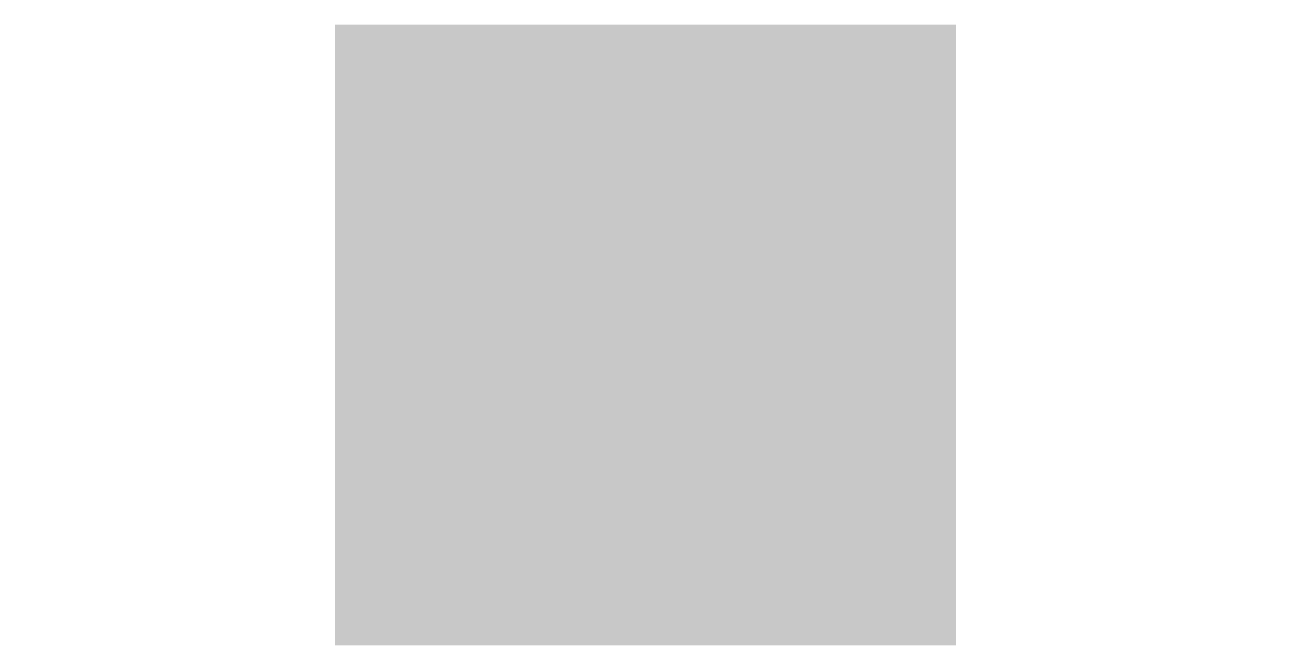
# Model space of a CAD drawing. Extents: x 1.5 to 3.5, y 1.5 to 2.5.
import ezdxf

# ---------------------------------------------------------------- set-up
doc = ezdxf.new("R2010")
doc.units = 0
doc.layers.get('0').update_dxf_attribs({"linetype": 'CONTINUOUS'})

msp = doc.modelspace()

# ---------------------------------------------------------------- linework, layer by layer
at = {"color": 0, "const_width": 1}
msp.add_lwpolyline([(2, 2), (3, 2)], dxfattribs=at)

doc.saveas('drawing.dxf')
